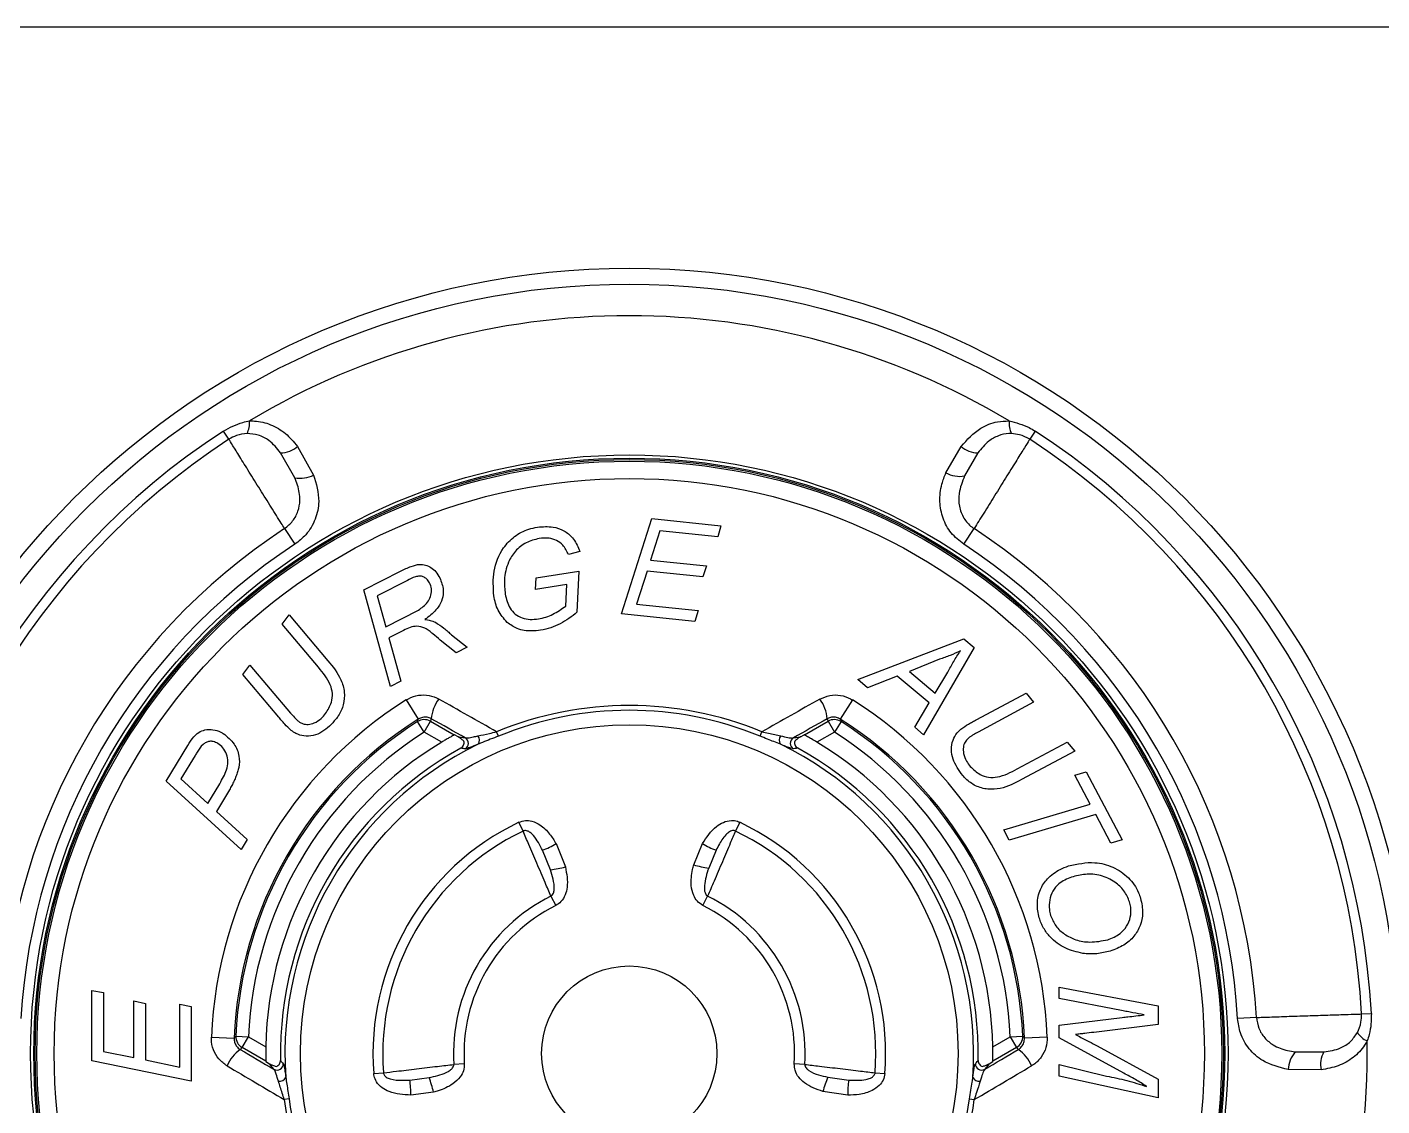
# Model space of a CAD drawing. Header units: millimetres. Extents: x 12 to 854, y 4 to 555.
# Drawn here: x 197 to 206.16, y 261.06 to 268.36 of the extents above; entities that cross this region are included whole.
import ezdxf

# ---------------------------------------------------------------- set-up
doc = ezdxf.new("R2010")
doc.units = ezdxf.units.MM

msp = doc.modelspace()

# ---------------------------------------------------------------- linework, layer by layer
at = {"color": 7, "linetype": 'Continuous', "lineweight": 25}
for p, q in [((222.7618, 268.3553), (179.3873, 268.3553)), ((198.3667, 265.5675), (198.3304, 265.6232)), ((203.8187, 265.6232), (203.7823, 265.5675)), ((198.8125, 265.3064), (198.7165, 265.4757)), ((198.8305, 265.5195), (198.9398, 265.3258)), ((203.2154, 265.3407), (203.3186, 265.5195)), ((203.4326, 265.4757), (203.3422, 265.3191)), ((201.0227, 264.386), (201.2275, 265.0318)), ((201.2275, 265.0318), (201.6929, 264.9829)), ((201.6929, 264.9829), (201.6728, 264.908)), ((198.7429, 264.9633), (198.8126, 264.857)), ((201.2813, 264.9491), (201.2182, 264.7504)), ((201.6728, 264.908), (201.2813, 264.9491)), ((203.3364, 264.857), (203.4062, 264.9633)), ((200.7392, 264.8085), (200.6636, 264.7878)), ((201.2182, 264.7504), (201.5958, 264.7107)), ((201.5958, 264.7107), (201.5709, 264.6363)), ((199.28, 264.5493), (199.5277, 264.6755)), ((199.5735, 264.6129), (199.3701, 264.5093)), ((200.4409, 264.5509), (200.445, 264.6305)), ((200.445, 264.6305), (200.7332, 264.6761)), ((200.7332, 264.6761), (200.7207, 264.3983)), ((201.1947, 264.6759), (201.1238, 264.4523)), ((201.5709, 264.6363), (201.1947, 264.6759)), ((199.46, 263.8961), (199.28, 264.5493)), ((200.6514, 264.5843), (200.4409, 264.5509)), ((200.6449, 264.4394), (200.6514, 264.5843)), ((199.3701, 264.5093), (199.4278, 264.2999)), ((201.1238, 264.4523), (201.5407, 264.4085)), ((198.7261, 264.3178), (198.7749, 264.3802)), ((198.7749, 264.3802), (199.0364, 264.0694)), ((199.4278, 264.2999), (199.6485, 264.4124)), ((201.5172, 264.334), (201.0227, 264.386)), ((201.5407, 264.4085), (201.5172, 264.334)), ((198.9722, 264.0252), (198.7261, 264.3178)), ((199.5472, 264.2748), (199.4486, 264.2246)), ((199.8723, 264.2446), (199.9787, 264.1605)), ((199.4486, 264.2246), (199.5294, 263.9315)), ((199.9044, 264.1225), (199.7951, 264.2088)), ((199.9787, 264.1605), (199.9044, 264.1225)), ((202.6196, 263.9427), (203.3368, 264.2175)), ((203.4076, 264.1581), (203.0647, 263.5692)), ((203.3368, 264.2175), (203.4076, 264.1581)), ((203.1723, 264.0795), (202.9699, 263.9971)), ((198.4598, 263.977), (198.5085, 264.0393)), ((198.7034, 263.6886), (198.4598, 263.977)), ((198.5085, 264.0393), (198.7836, 263.7153)), ((202.9699, 263.9971), (203.1437, 263.8513)), ((203.1437, 263.8513), (203.2278, 263.9918)), ((199.5294, 263.9315), (199.46, 263.8961)), ((202.6861, 263.8869), (202.6196, 263.9427)), ((202.8862, 263.9662), (202.6861, 263.8869)), ((203.1032, 263.7841), (202.8862, 263.9662)), ((199.5654, 263.8046), (199.6476, 263.6744)), ((202.5836, 263.8046), (202.5015, 263.6744)), ((203.0047, 263.6196), (203.1032, 263.7841)), ((203.4238, 263.6711), (203.7574, 263.8498)), ((203.8083, 263.7891), (203.4333, 263.5869)), ((203.7574, 263.8498), (203.8083, 263.7891)), ((199.6878, 263.587), (199.6423, 263.6583)), ((199.6878, 263.587), (199.7301, 263.6602)), ((199.7301, 263.6602), (199.8905, 263.5676)), ((202.2586, 263.5676), (202.419, 263.6602)), ((202.419, 263.6602), (202.4612, 263.587)), ((202.5067, 263.6583), (202.4612, 263.587)), ((203.0647, 263.5692), (203.0047, 263.6196)), ((199.8058, 263.5189), (199.6878, 263.587)), ((199.9178, 263.5547), (199.893, 263.569)), ((199.9178, 263.5547), (199.9652, 263.5475)), ((200.1897, 263.559), (200.1775, 263.5888)), ((201.9593, 263.559), (201.9716, 263.5888)), ((202.1839, 263.5475), (202.2312, 263.5547)), ((202.2312, 263.5547), (202.2561, 263.569)), ((202.4612, 263.587), (202.3433, 263.5189)), ((203.6978, 263.3373), (204.036, 263.5177)), ((204.036, 263.5177), (204.0871, 263.4569)), ((197.9431, 263.2555), (198.0879, 263.4966)), ((198.1375, 263.4285), (198.0421, 263.2697)), ((204.0871, 263.4569), (203.7278, 263.2652)), ((198.4487, 262.7922), (197.9431, 263.2555)), ((198.0421, 263.2697), (198.2236, 263.1034)), ((198.2236, 263.1034), (198.3045, 263.238)), ((204.0877, 263.2957), (204.1641, 263.3183)), ((204.1921, 263.0993), (204.0877, 263.2957)), ((204.1641, 263.3183), (204.4082, 262.8591)), ((198.3702, 263.1968), (198.2819, 263.0499)), ((203.6064, 262.9264), (204.1921, 263.0993)), ((198.2819, 263.0499), (198.4894, 262.8598)), ((200.3565, 262.9174), (200.3279, 262.9773)), ((201.8212, 262.9773), (201.7926, 262.9174)), ((204.2294, 263.0292), (203.6437, 262.8563)), ((204.3318, 262.8367), (204.2294, 263.0292)), ((203.6437, 262.8563), (203.6064, 262.9264)), ((198.4894, 262.8598), (198.4487, 262.7922)), ((200.5417, 262.6547), (200.4875, 262.7876)), ((200.5794, 262.8323), (200.6424, 262.675)), ((201.5104, 262.6892), (201.5697, 262.8323)), ((201.6615, 262.7876), (201.6113, 262.6664)), ((204.4082, 262.8591), (204.3318, 262.8367)), ((200.5449, 262.4773), (200.5766, 262.4136)), ((201.5725, 262.4136), (201.6042, 262.4773)), ((203.9826, 261.8624), (204.6503, 261.7345)), ((203.9826, 261.7843), (203.9826, 261.8624)), ((197.4401, 261.3645), (197.4401, 261.8384)), ((197.4401, 261.8384), (197.5176, 261.8261)), ((197.5176, 261.8261), (197.5176, 261.4275)), ((197.7244, 261.3849), (197.7244, 261.7694)), ((197.7244, 261.7694), (197.8019, 261.7522)), ((204.4042, 261.7036), (203.9826, 261.7843)), ((197.8019, 261.7522), (197.8019, 261.3692)), ((198.0346, 261.3214), (198.0346, 261.7459)), ((198.0346, 261.7459), (198.1121, 261.7301)), ((198.1121, 261.7301), (198.1121, 261.2266)), ((204.6503, 261.7345), (204.6503, 261.6084)), ((206.0266, 261.6803), (206.093, 261.6839)), ((203.9826, 261.6048), (204.4087, 261.6567)), ((203.9826, 261.5194), (203.9826, 261.6048)), ((204.6503, 261.6084), (204.2169, 261.5557)), ((205.3153, 261.6567), (205.1884, 261.6494)), ((198.2485, 261.5236), (198.4023, 261.5176)), ((198.4137, 261.5302), (198.4982, 261.5264)), ((198.4559, 261.4532), (198.4982, 261.5264)), ((198.4982, 261.5264), (198.6161, 261.4584)), ((203.5329, 261.4584), (203.6509, 261.5264)), ((203.6509, 261.5264), (203.7354, 261.5302)), ((203.6509, 261.5264), (203.6932, 261.4532)), ((203.9006, 261.5236), (203.7468, 261.5176)), ((204.4189, 261.279), (203.9826, 261.5194)), ((197.5176, 261.4275), (197.7244, 261.3849)), ((198.6163, 261.3606), (198.4559, 261.4532)), ((203.6932, 261.4532), (203.5328, 261.3606)), ((204.2386, 261.4651), (204.6503, 261.2384)), ((205.5776, 261.4248), (205.7723, 261.4233)), ((198.1121, 261.2266), (197.4401, 261.3645)), ((197.8019, 261.3692), (198.0346, 261.3214)), ((198.6163, 261.3578), (198.6412, 261.3434)), ((198.6711, 261.306), (198.6412, 261.3434)), ((199.9588, 261.3434), (199.8877, 261.339)), ((202.2614, 261.339), (202.1903, 261.3434)), ((203.5079, 261.3434), (203.478, 261.306)), ((203.5079, 261.3434), (203.5328, 261.3578)), ((203.9826, 261.26), (203.9826, 261.3391)), ((203.9826, 261.3391), (204.3019, 261.2607)), ((199.3462, 261.277), (199.4124, 261.2822)), ((199.5903, 261.2336), (199.7204, 261.2507)), ((202.4166, 261.2531), (202.5588, 261.2336)), ((202.7366, 261.2822), (202.8028, 261.277)), ((204.6503, 261.1137), (203.9826, 261.26)), ((204.6503, 261.2384), (204.6503, 261.1137)), ((205.7531, 261.3027), (205.5308, 261.3049)), ((199.7511, 261.1519), (199.5975, 261.1317)), ((202.5515, 261.1317), (202.3837, 261.1558)), ((198.7734, 261.1058), (198.7414, 261.1015)), ((203.3757, 261.1058), (203.4077, 261.1015))]:
    msp.add_line(p, q, dxfattribs=at)
at = {"color": 7, "linetype": 'Continuous', "lineweight": 25, "flags": 128}
for points in [[(199.6423, 263.6583), (199.6452, 263.6671), (199.6476, 263.6744)], [(202.5015, 263.6744), (202.5018, 263.6735), (202.5067, 263.6583)], [(198.4023, 261.5176), (198.403, 261.5183), (198.4137, 261.5302)], [(203.7354, 261.5302), (203.7416, 261.5233), (203.7468, 261.5176)]]:
    msp.add_lwpolyline(points, dxfattribs=at)
at = {"color": 7, "linetype": 'Continuous', "lineweight": 25}
for radius in [5.3118, 5.204, 4.049, 4.0268, 4.0176, 4.0066, 3.8891, 2.2234, 0.5927]:
    msp.add_circle((201.0745, 261.4127), radius, dxfattribs=at)
for centre, radius, start, end in [((201.0745, 261.4127), 4.9905, 59.02148, 120.97852), ((201.0745, 261.4127), 5.0258, 123.09343, 176.90657), ((198.3404, 265.6782), 0.166, 334.10292, 4.51648), ((203.8087, 265.6782), 0.166, 175.48352, 205.89708), ((201.0745, 261.4127), 5.0258, 3.09343, 56.90657), ((201.0745, 261.4127), 4.9593, 123.09343, 176.90657), ((201.0745, 261.4127), 4.9593, 3.09343, 56.90657), ((198.7188, 265.6401), 0.1644, 269.17996, 312.78761), ((203.4303, 265.6401), 0.1644, 227.21239, 270.82004), ((198.8469, 265.5079), 0.2044, 260.29515, 297.01736), ((203.3103, 265.5147), 0.1981, 241.39489, 279.28379), ((201.0745, 261.4127), 4.2478, 123.29272, 176.70728), ((201.0745, 261.4127), 4.2478, 3.29272, 56.70728), ((201.0745, 261.4127), 4.1207, 123.29272, 176.70728), ((201.0745, 261.4127), 4.1207, 3.29272, 56.70728), ((201.0745, 261.4127), 2.8282, 122.24791, 177.75209), ((199.9855, 263.6574), 0.2509, 142.47585, 175.40812), ((79.6358, 51.1777), 244.231, 60.425426, 60.530816), ((322.5133, 51.1777), 244.231, 119.469184, 119.574574), ((202.1635, 263.6574), 0.2509, 4.59188, 37.52415), ((201.0745, 261.4127), 2.8282, 2.24791, 57.75209), ((201.0745, 261.4127), 2.3538, 67.59676, 112.40324), ((201.0745, 261.4127), 2.3215, 67.59676, 112.40324), ((201.0745, 261.4127), 2.6743, 122.24791, 177.75209), ((201.0745, 261.4127), 2.6635, 122.52826, 177.47174), ((199.6878, 263.5868), 0.0847, 60.0272, 122.42914), ((81.1294, 53.7779), 241.0917, 60.468174, 60.53091), ((321.0197, 53.7779), 241.0917, 119.46909, 119.531826), ((202.4613, 263.5868), 0.0847, 57.57086, 119.9728), ((201.0745, 261.4127), 2.6743, 2.24791, 57.75209), ((201.0745, 261.4127), 2.6635, 2.52826, 57.47174), ((201.0745, 261.4127), 2.5789, 122.52826, 177.47174), ((201.0745, 261.4127), 2.4588, 121.06423, 178.93577), ((201.0745, 261.4127), 2.4588, 118.72058, 118.78738), ((199.9435, 263.5109), 0.0425, 298.97381, 59.26386), ((200.0148, 263.5321), 0.0464, 324.76129, 39.57609), ((202.1343, 263.5321), 0.0464, 140.42391, 215.23871), ((202.2056, 263.5109), 0.0425, 120.73614, 241.02619), ((201.0745, 261.4127), 2.4588, 61.21262, 61.27942), ((201.0745, 261.4127), 2.4588, 1.06423, 58.93577), ((201.0745, 261.4127), 2.5789, 2.52826, 57.47174), ((201.0745, 261.4127), 2.359, 118.87732, 181.12268), ((201.0745, 261.4127), 2.3288, 116.02612, 183.97388), ((201.0745, 261.4127), 2.3288, 356.02612, 63.97388), ((201.0745, 261.4127), 2.359, 358.87732, 61.12268), ((201.0745, 261.4127), 1.7336, 115.51076, 184.48924), ((201.0745, 261.4127), 1.7336, 355.51076, 64.48924), ((201.0745, 261.4127), 1.6672, 115.51076, 184.48924), ((201.0745, 261.4127), 1.6672, 355.51076, 64.48924), ((200.2151, 263.4642), 0.7294, 291.93635, 299.96595), ((201.934, 263.4642), 0.7294, 240.03405, 248.06365), ((201.7445, 263.4896), 0.834, 253.69639, 260.80757), ((200.4237, 263.5034), 0.8568, 277.91448, 284.78777), ((201.0745, 261.4127), 1.1891, 116.44873, 183.55127), ((201.0745, 261.4127), 1.1179, 116.44873, 183.55127), ((201.0745, 261.4127), 1.1179, 356.44873, 63.55127), ((201.0745, 261.4127), 1.1891, 356.44873, 63.55127), ((201.0745, 261.4127), 4.9905, 179.02148, 240.97852), ((198.4983, 261.5266), 0.0847, 177.57086, 239.9728), ((201.0745, 261.4127), 4.9905, 299.02148, 0.97852), ((203.6508, 261.5266), 0.0847, 300.0272, 2.42914), ((206.1357, 261.6478), 0.166, 214.10292, 244.51648), ((198.5861, 261.2334), 0.2509, 124.59188, 157.52415), ((320.919, 469.1056), 241.0917, 239.46909, 239.531826), ((81.2301, 469.1056), 241.0917, 300.468174, 300.53091), ((203.563, 261.2334), 0.2509, 22.47585, 55.40812), ((205.7349, 261.2942), 0.2044, 140.29515, 177.01736), ((205.9135, 261.3391), 0.1644, 149.17996, 192.78761), ((322.424, 471.6992), 244.231, 239.469184, 239.574574), ((201.0745, 261.4127), 2.4588, 181.21262, 181.27942), ((198.6919, 261.3431), 0.0425, 240.73614, 1.02619), ((79.7251, 471.6992), 244.231, 300.425426, 300.530816), ((203.4572, 261.3431), 0.0425, 178.97381, 299.26386), ((201.0745, 261.4127), 2.4588, 358.72058, 358.78738), ((198.7092, 261.2707), 0.0464, 260.42391, 335.23871), ((198.8682, 261.1313), 0.7294, 0.03405, 8.06365), ((198.9409, 260.9545), 0.834, 13.69639, 20.80757), ((203.2106, 260.9309), 0.8568, 157.91448, 164.78777), ((203.2809, 261.1313), 0.7294, 171.93635, 179.96595), ((203.4399, 261.2707), 0.0464, 204.76129, 279.57609), ((201.0745, 261.4127), 2.3538, 187.59676, 232.40324), ((201.0745, 261.4127), 2.3215, 187.59676, 232.40324), ((201.0745, 261.4127), 2.3215, 307.59676, 352.40324), ((201.0745, 261.4127), 2.3538, 307.59676, 352.40324)]:
    msp.add_arc(centre, radius, start, end, dxfattribs=at)
for centre, major_axis, start_param, end_param in [((202.1871, 263.3397), (1.6062, 2.7821), 1.865577, 1.871303), ((199.962, 263.3397), (-1.6062, 2.7821), 4.411883, 4.417609), ((199.962, 259.4857), (1.6062, 2.7821), 1.27029, 1.276016), ((202.1871, 259.4857), (-1.6062, 2.7821), 5.007169, 5.012895)]:
    msp.add_ellipse(centre, major_axis=major_axis, ratio=0.745659, start_param=start_param, end_param=end_param, dxfattribs=at)
for points, knots in [([(198.3304, 265.6232), (198.3726, 265.6463), (198.4288, 265.6771), (198.4906, 265.6885), (198.5059, 265.6913)], [0, 0, 0, 0, 0.752077, 1, 1, 1, 1]), ([(198.5059, 265.6913), (198.5171, 265.6913), (198.5662, 265.6915), (198.6532, 265.6704), (198.7541, 265.6102), (198.8047, 265.5501), (198.8305, 265.5195)], [0, 0, 0, 0, 0.085878, 0.375364, 0.681912, 1, 1, 1, 1]), ([(203.3186, 265.5195), (203.3593, 265.5649), (203.4268, 265.64), (203.5494, 265.6879), (203.6169, 265.6904), (203.6432, 265.6913)], [0, 0, 0, 0, 0.482423, 0.798085, 1, 1, 1, 1]), ([(203.6432, 265.6913), (203.6896, 265.6799), (203.7512, 265.6648), (203.8053, 265.6315), (203.8187, 265.6232)], [0, 0, 0, 0, 0.752088, 1, 1, 1, 1]), ([(198.4897, 265.6057), (198.4651, 265.6032), (198.4219, 265.5987), (198.3834, 265.5769), (198.3667, 265.5675)], [0, 0, 0, 0, 0.569264, 1, 1, 1, 1]), ([(198.7429, 264.9633), (198.7354, 264.9752), (198.709, 265.0175), (198.6535, 265.1064), (198.5775, 265.2282), (198.5027, 265.3484), (198.4378, 265.453), (198.39, 265.53), (198.3711, 265.5604), (198.3673, 265.5665), (198.3667, 265.5675)], [0, 0, 0, 0, 0.059794, 0.211889, 0.364018, 0.516168, 0.668316, 0.820439, 0.972525, 1, 1, 1, 1]), ([(198.7165, 265.4757), (198.6921, 265.5056), (198.6513, 265.5558), (198.5691, 265.5999), (198.5153, 265.6039), (198.4897, 265.6057)], [0, 0, 0, 0, 0.434945, 0.731111, 1, 1, 1, 1]), ([(203.7823, 265.5675), (203.7808, 265.5649), (203.7754, 265.5563), (203.7498, 265.515), (203.6977, 265.4311), (203.6298, 265.3217), (203.554, 265.1999), (203.4788, 265.0795), (203.4308, 265.0027), (203.4092, 264.9682), (203.4062, 264.9633)], [0, 0, 0, 0, 0.062589, 0.214629, 0.366687, 0.51878, 0.670909, 0.82306, 0.975209, 1, 1, 1, 1]), ([(203.6594, 265.6057), (203.6534, 265.6057), (203.6229, 265.6058), (203.5676, 265.5935), (203.4929, 265.551), (203.4551, 265.5038), (203.4326, 265.4757)], [0, 0, 0, 0, 0.062362, 0.319774, 0.595585, 1, 1, 1, 1]), ([(203.7823, 265.5675), (203.7601, 265.5794), (203.721, 265.6005), (203.678, 265.6041), (203.6594, 265.6057)], [0, 0, 0, 0, 0.567652, 1, 1, 1, 1]), ([(198.7429, 264.9633), (198.7625, 264.9793), (198.8019, 265.0113), (198.8372, 265.0801), (198.8519, 265.1645), (198.8383, 265.2423), (198.819, 265.2903), (198.8125, 265.3064)], [0, 0, 0, 0, 0.194399, 0.388608, 0.587573, 0.86165, 1, 1, 1, 1]), ([(198.9398, 265.3258), (198.9573, 265.2665), (198.9861, 265.1689), (198.9563, 265.0257), (198.8978, 264.9235), (198.8387, 264.8774), (198.8126, 264.857)], [0, 0, 0, 0, 0.356484, 0.586818, 0.817791, 1, 1, 1, 1]), ([(203.3364, 264.857), (203.3063, 264.8812), (203.246, 264.9295), (203.1909, 265.0329), (203.1691, 265.1478), (203.182, 265.2533), (203.2058, 265.3156), (203.2154, 265.3407)], [0, 0, 0, 0, 0.205574, 0.410977, 0.620907, 0.847176, 1, 1, 1, 1]), ([(203.3422, 265.3191), (203.3267, 265.2802), (203.3006, 265.2148), (203.3017, 265.1138), (203.332, 265.0338), (203.374, 264.9859), (203.401, 264.967), (203.4062, 264.9633)], [0, 0, 0, 0, 0.3186279, 0.5357076, 0.7539488, 0.95248, 1, 1, 1, 1]), ([(200.454, 264.9736), (200.4893, 264.9763), (200.5504, 264.9809), (200.634, 264.953), (200.6987, 264.8997), (200.7255, 264.8447), (200.7378, 264.8123), (200.7392, 264.8085)], [0, 0, 0, 0, 0.285958, 0.495807, 0.707324, 0.966019, 1, 1, 1, 1]), ([(200.1585, 264.5088), (200.155, 264.5648), (200.1479, 264.6771), (200.2056, 264.8197), (200.2948, 264.9143), (200.3787, 264.9582), (200.434, 264.9695), (200.454, 264.9736)], [0, 0, 0, 0, 0.2761065, 0.5540167, 0.7280129, 0.9018227, 1, 1, 1, 1]), ([(200.4644, 264.8964), (200.4343, 264.8886), (200.3743, 264.8731), (200.3011, 264.8143), (200.2483, 264.727), (200.2248, 264.625), (200.2322, 264.5525), (200.2355, 264.5207)], [0, 0, 0, 0, 0.184863, 0.37012, 0.550007, 0.802617, 1, 1, 1, 1]), ([(200.6636, 264.7878), (200.6525, 264.8104), (200.6337, 264.8487), (200.5836, 264.885), (200.5273, 264.9023), (200.4869, 264.8985), (200.4644, 264.8964)], [0, 0, 0, 0, 0.305643, 0.518814, 0.731981, 1, 1, 1, 1]), ([(199.5277, 264.6755), (199.5515, 264.687), (199.5928, 264.7068), (199.6507, 264.7238), (199.6975, 264.7193), (199.7355, 264.7015), (199.7692, 264.6712), (199.7848, 264.6438), (199.7932, 264.6292)], [0, 0, 0, 0, 0.251246, 0.435124, 0.56378, 0.692064, 0.835248, 1, 1, 1, 1]), ([(199.7243, 264.5957), (199.718, 264.6057), (199.7072, 264.6229), (199.6817, 264.6382), (199.6549, 264.6438), (199.6172, 264.6349), (199.5912, 264.6218), (199.5735, 264.6129)], [0, 0, 0, 0, 0.204254, 0.35385, 0.504175, 0.662821, 1, 1, 1, 1]), ([(199.7932, 264.6292), (199.8036, 264.6025), (199.8215, 264.5568), (199.8126, 264.4861), (199.7785, 264.4202), (199.7325, 264.3775), (199.6994, 264.3538), (199.6926, 264.3489)], [0, 0, 0, 0, 0.261262, 0.447603, 0.634531, 0.92493, 1, 1, 1, 1]), ([(199.6485, 264.4124), (199.6707, 264.4281), (199.7051, 264.4527), (199.7327, 264.5028), (199.7395, 264.5459), (199.7329, 264.5774), (199.7257, 264.5927), (199.7243, 264.5957)], [0, 0, 0, 0, 0.361864, 0.562226, 0.763437, 0.954117, 1, 1, 1, 1]), ([(200.2355, 264.5207), (200.2432, 264.4874), (200.2548, 264.4366), (200.3015, 264.3828), (200.3498, 264.3567), (200.4047, 264.3464), (200.4415, 264.3504), (200.4601, 264.3525)], [0, 0, 0, 0, 0.320507, 0.489145, 0.658133, 0.826735, 1, 1, 1, 1]), ([(200.2478, 264.3292), (200.2253, 264.3552), (200.1915, 264.3941), (200.1684, 264.4586), (200.1619, 264.492), (200.1585, 264.5088)], [0, 0, 0, 0, 0.497367, 0.746066, 1, 1, 1, 1]), ([(200.4601, 264.3525), (200.477, 264.3561), (200.5108, 264.3632), (200.5746, 264.3902), (200.6168, 264.4197), (200.6449, 264.4394)], [0, 0, 0, 0, 0.250424, 0.501077, 1, 1, 1, 1]), ([(199.6926, 264.3489), (199.7048, 264.347), (199.7232, 264.3442), (199.747, 264.3373), (199.7585, 264.3324), (199.7642, 264.3299)], [0, 0, 0, 0, 0.495303, 0.746551, 1, 1, 1, 1]), ([(200.7207, 264.3983), (200.7029, 264.3834), (200.6675, 264.3536), (200.6072, 264.3189), (200.5432, 264.2905), (200.4977, 264.2808), (200.4746, 264.2759)], [0, 0, 0, 0, 0.250205, 0.500573, 0.747167, 1, 1, 1, 1]), ([(199.6928, 264.2897), (199.6744, 264.2959), (199.642, 264.3068), (199.5906, 264.2964), (199.5623, 264.2823), (199.5472, 264.2748)], [0, 0, 0, 0, 0.37802, 0.668075, 1, 1, 1, 1]), ([(199.7951, 264.2088), (199.7791, 264.2234), (199.7551, 264.2454), (199.7204, 264.272), (199.702, 264.2838), (199.6928, 264.2897)], [0, 0, 0, 0, 0.497803, 0.748436, 1, 1, 1, 1]), ([(199.7642, 264.3299), (199.7833, 264.3171), (199.8119, 264.2978), (199.8471, 264.2683), (199.8639, 264.2525), (199.8723, 264.2446)], [0, 0, 0, 0, 0.497663, 0.748522, 1, 1, 1, 1]), ([(200.4746, 264.2759), (200.4546, 264.2735), (200.4018, 264.2673), (200.3186, 264.2782), (200.2699, 264.3133), (200.2478, 264.3292)], [0, 0, 0, 0, 0.250855, 0.660954, 1, 1, 1, 1]), ([(199.0364, 264.0694), (199.0697, 264.0285), (199.121, 263.9655), (199.1515, 263.8585), (199.1455, 263.7725), (199.1181, 263.7113), (199.0961, 263.6818), (199.0906, 263.6744)], [0, 0, 0, 0, 0.36172, 0.556777, 0.752279, 0.938128, 1, 1, 1, 1]), ([(203.314, 264.1355), (203.2909, 264.125), (203.2563, 264.1093), (203.2085, 264.0919), (203.1844, 264.0836), (203.1723, 264.0795)], [0, 0, 0, 0, 0.498901, 0.749381, 1, 1, 1, 1]), ([(203.2278, 263.9918), (203.2411, 264.0164), (203.2611, 264.0532), (203.2903, 264.1009), (203.3061, 264.124), (203.314, 264.1355)], [0, 0, 0, 0, 0.499124, 0.749399, 1, 1, 1, 1]), ([(199.0209, 263.7116), (199.0363, 263.7365), (199.0625, 263.7788), (199.07, 263.849), (199.0468, 263.9351), (199.0032, 263.9879), (198.9722, 264.0252)], [0, 0, 0, 0, 0.243979, 0.41439, 0.585132, 1, 1, 1, 1]), ([(199.5654, 263.8046), (199.5869, 263.8154), (199.6299, 263.8371), (199.7031, 263.8405), (199.7555, 263.8267), (199.7815, 263.8129), (199.7865, 263.8102)], [0, 0, 0, 0, 0.307355, 0.614599, 0.924682, 1, 1, 1, 1]), ([(202.3625, 263.8102), (202.3847, 263.82), (202.4291, 263.8396), (202.5036, 263.8389), (202.555, 263.8219), (202.5796, 263.807), (202.5836, 263.8046)], [0, 0, 0, 0, 0.314204, 0.628521, 0.939871, 1, 1, 1, 1]), ([(198.7836, 263.7153), (198.7921, 263.7056), (198.8049, 263.6911), (198.8227, 263.6724), (198.8326, 263.664), (198.8375, 263.6598)], [0, 0, 0, 0, 0.498708, 0.7488951, 1, 1, 1, 1]), ([(198.8375, 263.6598), (198.8473, 263.6534), (198.8669, 263.6405), (198.9054, 263.6371), (198.9484, 263.6486), (198.9893, 263.6747), (199.011, 263.7001), (199.0209, 263.7116)], [0, 0, 0, 0, 0.166435, 0.334662, 0.531547, 0.788252, 1, 1, 1, 1]), ([(198.0879, 263.4966), (198.1005, 263.5164), (198.1212, 263.5491), (198.161, 263.5871), (198.2076, 263.6048), (198.26, 263.6057), (198.3014, 263.5933), (198.3228, 263.5814), (198.3282, 263.5783)], [0, 0, 0, 0, 0.239557, 0.395175, 0.552265, 0.741089, 0.934264, 1, 1, 1, 1]), ([(198.7881, 263.5983), (198.7731, 263.6123), (198.7504, 263.6335), (198.7234, 263.6647), (198.7101, 263.6806), (198.7034, 263.6886)], [0, 0, 0, 0, 0.4971658, 0.7485159, 1, 1, 1, 1]), ([(199.0906, 263.6744), (199.0615, 263.6423), (199.0178, 263.5941), (198.9373, 263.56), (198.8749, 263.557), (198.8239, 263.5731), (198.7985, 263.5909), (198.7881, 263.5983)], [0, 0, 0, 0, 0.362517, 0.545201, 0.729687, 0.888671, 1, 1, 1, 1]), ([(199.7354, 263.6774), (199.7263, 263.6813), (199.7081, 263.689), (199.6762, 263.6884), (199.6571, 263.6791), (199.6476, 263.6744)], [0, 0, 0, 0, 0.333448, 0.667642, 1, 1, 1, 1]), ([(202.5015, 263.6744), (202.4932, 263.6787), (202.4765, 263.6871), (202.4486, 263.689), (202.4275, 263.6844), (202.4166, 263.6789), (202.4136, 263.6774)], [0, 0, 0, 0, 0.291635, 0.582671, 0.889303, 1, 1, 1, 1]), ([(203.3292, 263.2944), (203.3038, 263.3296), (203.2655, 263.3828), (203.2489, 263.4691), (203.2593, 263.5314), (203.286, 263.5777), (203.3086, 263.5986), (203.3176, 263.6069)], [0, 0, 0, 0, 0.36167, 0.54636, 0.732868, 0.893698, 1, 1, 1, 1]), ([(203.3176, 263.6069), (203.3345, 263.6187), (203.3599, 263.6365), (203.3962, 263.6565), (203.4146, 263.6662), (203.4238, 263.6711)], [0, 0, 0, 0, 0.4971616, 0.7485137, 1, 1, 1, 1]), ([(198.2919, 263.5097), (198.2816, 263.515), (198.264, 263.5241), (198.2355, 263.5253), (198.2117, 263.518), (198.1795, 263.4958), (198.1581, 263.4619), (198.142, 263.4358), (198.1375, 263.4285)], [0, 0, 0, 0, 0.176911, 0.299398, 0.422033, 0.544144, 0.872664, 1, 1, 1, 1]), ([(198.3045, 263.238), (198.3223, 263.2686), (198.3492, 263.3148), (198.3629, 263.3856), (198.353, 263.4376), (198.3291, 263.4818), (198.3039, 263.5007), (198.2919, 263.5097)], [0, 0, 0, 0, 0.340062, 0.51341, 0.687585, 0.851355, 1, 1, 1, 1]), ([(198.3282, 263.5783), (198.355, 263.5563), (198.4046, 263.5155), (198.4391, 263.4297), (198.4389, 263.3626), (198.4287, 263.3283), (198.4258, 263.3187)], [0, 0, 0, 0, 0.3489207, 0.6461973, 0.9007536, 1, 1, 1, 1]), ([(199.8905, 263.5676), (199.8892, 263.5669), (199.8867, 263.5656), (199.8734, 263.5582), (199.8543, 263.5474), (199.8307, 263.5338), (199.8137, 263.5237), (199.8058, 263.5189)], [0, 0, 0, 0, 0.1867393, 0.3729677, 0.5721137, 0.7994312, 1, 1, 1, 1]), ([(199.956, 263.5249), (199.951, 263.5295), (199.9449, 263.535), (199.9347, 263.5431), (199.9307, 263.5461), (199.9275, 263.5484), (199.9246, 263.5504), (199.9221, 263.5521), (199.9196, 263.5536), (199.9184, 263.5543), (199.9178, 263.5547)], [0, 0, 0, 0, 0.6121756, 0.74147, 0.8285265, 0.8874431, 0.9276763, 0.9694966, 0.9857609, 1, 1, 1, 1]), ([(199.9353, 263.4784), (199.9392, 263.4811), (199.9471, 263.4865), (199.9547, 263.499), (199.9579, 263.5123), (199.9566, 263.521), (199.956, 263.5249)], [0, 0, 0, 0, 0.261173, 0.522421, 0.78194, 1, 1, 1, 1]), ([(199.9652, 263.5475), (199.9704, 263.5471), (199.982, 263.5464), (200.0149, 263.5531), (200.0407, 263.5593), (200.0506, 263.5617)], [0, 0, 0, 0, 0.331603, 0.745567, 1, 1, 1, 1]), ([(200.0506, 263.5617), (200.076, 263.5667), (200.1166, 263.5748), (200.1608, 263.585), (200.1775, 263.5888)], [0, 0, 0, 0, 0.624202, 1, 1, 1, 1]), ([(200.1897, 263.559), (200.1528, 263.545), (200.1051, 263.527), (200.0623, 263.5093), (200.0527, 263.5053)], [0, 0, 0, 0, 0.774383, 1, 1, 1, 1]), ([(202.0964, 263.5053), (202.0674, 263.5166), (202.0229, 263.5339), (201.9758, 263.5525), (201.9593, 263.559)], [0, 0, 0, 0, 0.651575, 1, 1, 1, 1]), ([(201.9716, 263.5888), (202.0012, 263.5825), (202.0457, 263.5729), (202.0852, 263.5645), (202.0985, 263.5617)], [0, 0, 0, 0, 0.66487, 1, 1, 1, 1]), ([(202.0985, 263.5617), (202.1156, 263.5576), (202.1459, 263.5504), (202.1735, 263.5461), (202.1811, 263.5471), (202.1839, 263.5475)], [0, 0, 0, 0, 0.449388, 0.79343, 1, 1, 1, 1]), ([(202.1931, 263.5249), (202.1924, 263.5202), (202.1911, 263.5108), (202.1953, 263.497), (202.203, 263.4856), (202.2104, 263.4807), (202.2138, 263.4784)], [0, 0, 0, 0, 0.258453, 0.516921, 0.775244, 1, 1, 1, 1]), ([(202.2312, 263.5547), (202.2307, 263.5543), (202.2292, 263.5535), (202.2262, 263.5516), (202.2188, 263.5466), (202.2062, 263.5368), (202.1986, 263.5299), (202.1931, 263.5249)], [0, 0, 0, 0, 0.014674, 0.03539, 0.093311, 0.337381, 1, 1, 1, 1]), ([(202.3433, 263.5189), (202.3308, 263.5263), (202.3078, 263.54), (202.2808, 263.5553), (202.2648, 263.5642), (202.2595, 263.5672), (202.2587, 263.5676), (202.2586, 263.5676)], [0, 0, 0, 0, 0.312317, 0.578714, 0.781646, 0.963768, 1, 1, 1, 1]), ([(203.3676, 263.5456), (203.3593, 263.5373), (203.3425, 263.5206), (203.3311, 263.4834), (203.3337, 263.4384), (203.3509, 263.3931), (203.3713, 263.3666), (203.3802, 263.355)], [0, 0, 0, 0, 0.167081, 0.33589, 0.535432, 0.795957, 1, 1, 1, 1]), ([(203.4333, 263.5869), (203.422, 263.5805), (203.4051, 263.5711), (203.3831, 263.5575), (203.3728, 263.5495), (203.3676, 263.5456)], [0, 0, 0, 0, 0.498705, 0.748893, 1, 1, 1, 1]), ([(199.9641, 263.4737), (199.9601, 263.4744), (199.9505, 263.4759), (199.9409, 263.4775), (199.9353, 263.4784)], [0, 0, 0, 0, 0.410381, 1, 1, 1, 1]), ([(200.0527, 263.5053), (200.0322, 263.4968), (199.9967, 263.4821), (199.9713, 263.4738), (199.9658, 263.4737), (199.9641, 263.4737)], [0, 0, 0, 0, 0.486904, 0.843488, 1, 1, 1, 1]), ([(202.185, 263.4737), (202.1802, 263.4743), (202.1705, 263.4756), (202.1374, 263.4883), (202.1094, 263.4999), (202.0964, 263.5053)], [0, 0, 0, 0, 0.348734, 0.695761, 1, 1, 1, 1]), ([(202.2138, 263.4784), (202.2099, 263.4777), (202.2003, 263.4762), (202.1907, 263.4746), (202.185, 263.4737)], [0, 0, 0, 0, 0.410381, 1, 1, 1, 1]), ([(203.3802, 263.355), (203.4014, 263.3346), (203.4373, 263.3002), (203.5043, 263.2783), (203.5937, 263.2828), (203.6545, 263.3146), (203.6978, 263.3373)], [0, 0, 0, 0, 0.245003, 0.41349, 0.582317, 1, 1, 1, 1]), ([(198.4258, 263.3187), (198.4222, 263.3081), (198.4149, 263.287), (198.4017, 263.2561), (198.387, 263.2259), (198.3758, 263.2065), (198.3702, 263.1968)], [0, 0, 0, 0, 0.249916, 0.499952, 0.749544, 1, 1, 1, 1]), ([(203.7278, 263.2652), (203.6811, 263.2412), (203.6093, 263.2044), (203.4988, 263.1962), (203.4162, 263.2192), (203.361, 263.2585), (203.336, 263.2867), (203.3292, 263.2944)], [0, 0, 0, 0, 0.359351, 0.552775, 0.746641, 0.930472, 1, 1, 1, 1]), ([(200.3279, 262.9773), (200.3423, 262.9822), (200.371, 262.9921), (200.4218, 262.9853), (200.481, 262.9568), (200.5363, 262.9025), (200.5657, 262.8545), (200.5794, 262.8323)], [0, 0, 0, 0, 0.1412767, 0.2819467, 0.4686352, 0.7535412, 1, 1, 1, 1]), ([(201.5697, 262.8323), (201.5973, 262.8748), (201.6349, 262.9329), (201.7097, 262.9791), (201.7596, 262.9915), (201.7981, 262.9871), (201.8159, 262.9795), (201.8212, 262.9773)], [0, 0, 0, 0, 0.470858, 0.643843, 0.818186, 0.946168, 1, 1, 1, 1]), ([(200.4875, 262.7876), (200.4787, 262.805), (200.461, 262.84), (200.4335, 262.8808), (200.4075, 262.9064), (200.3887, 262.9176), (200.3745, 262.9211), (200.364, 262.9206), (200.3587, 262.9183), (200.3565, 262.9174)], [0, 0, 0, 0, 0.291586, 0.586246, 0.74759, 0.850142, 0.915329, 0.965985, 1, 1, 1, 1]), ([(200.5449, 262.4773), (200.5319, 262.5074), (200.5017, 262.5774), (200.4491, 262.7), (200.3967, 262.8228), (200.369, 262.8879), (200.3565, 262.9174)], [0, 0, 0, 0, 0.209822, 0.489173, 0.768619, 1, 1, 1, 1]), ([(201.7926, 262.9174), (201.7813, 262.8908), (201.755, 262.829), (201.7046, 262.7107), (201.6504, 262.5843), (201.6186, 262.5107), (201.6042, 262.4773)], [0, 0, 0, 0, 0.209448, 0.488381, 0.767637, 1, 1, 1, 1]), ([(201.7926, 262.9174), (201.7895, 262.9186), (201.7832, 262.921), (201.7711, 262.9207), (201.7537, 262.9148), (201.7192, 262.8882), (201.6894, 262.8425), (201.6689, 262.8021), (201.6615, 262.7876)], [0, 0, 0, 0, 0.048508, 0.096801, 0.175983, 0.321769, 0.75629, 1, 1, 1, 1]), ([(201.5725, 262.4136), (201.5591, 262.4224), (201.5324, 262.44), (201.5044, 262.4882), (201.4881, 262.5623), (201.4958, 262.6332), (201.5077, 262.6789), (201.5104, 262.6892)], [0, 0, 0, 0, 0.155667, 0.310345, 0.532729, 0.895133, 1, 1, 1, 1]), ([(204.0452, 262.6817), (204.1044, 262.6947), (204.2048, 262.7168), (204.3474, 262.6785), (204.4533, 262.6089), (204.51, 262.5266), (204.5275, 262.4752), (204.5319, 262.4623)], [0, 0, 0, 0, 0.3055513, 0.51805, 0.7305899, 0.9321686, 1, 1, 1, 1]), ([(200.5449, 262.4773), (200.548, 262.4796), (200.5551, 262.4848), (200.5632, 262.5005), (200.5699, 262.5372), (200.5614, 262.5912), (200.548, 262.6343), (200.5417, 262.6547)], [0, 0, 0, 0, 0.060752, 0.139356, 0.276067, 0.657463, 1, 1, 1, 1]), ([(200.6424, 262.675), (200.651, 262.629), (200.663, 262.5652), (200.6429, 262.4851), (200.617, 262.4397), (200.5892, 262.4217), (200.5766, 262.4136)], [0, 0, 0, 0, 0.4769238, 0.6613423, 0.8471004, 1, 1, 1, 1]), ([(201.6113, 262.6664), (201.605, 262.6472), (201.5923, 262.6085), (201.5822, 262.5583), (201.5818, 262.52), (201.5868, 262.4985), (201.5943, 262.4846), (201.601, 262.4797), (201.6042, 262.4773)], [0, 0, 0, 0, 0.30313, 0.609507, 0.766757, 0.877763, 0.941122, 1, 1, 1, 1]), ([(203.8471, 262.3298), (203.8403, 262.362), (203.8269, 262.4264), (203.8486, 262.5214), (203.9033, 262.6033), (203.9732, 262.6554), (204.026, 262.6747), (204.0452, 262.6817)], [0, 0, 0, 0, 0.213451, 0.428032, 0.621237, 0.862062, 1, 1, 1, 1]), ([(204.0647, 262.606), (204.0344, 262.5932), (203.9849, 262.572), (203.9359, 262.513), (203.915, 262.4519), (203.9118, 262.3944), (203.9202, 262.3602), (203.9234, 262.3469)], [0, 0, 0, 0, 0.29946, 0.49139, 0.683806, 0.877947, 1, 1, 1, 1]), ([(204.4577, 262.438), (204.4468, 262.4645), (204.4248, 262.5176), (204.354, 262.5803), (204.2639, 262.6223), (204.1602, 262.6302), (204.0958, 262.6139), (204.0647, 262.606)], [0, 0, 0, 0, 0.175914, 0.352504, 0.576043, 0.795575, 1, 1, 1, 1]), ([(204.3098, 262.1823), (204.3393, 262.1938), (204.3893, 262.2134), (204.4405, 262.2714), (204.4669, 262.334), (204.4695, 262.3927), (204.4607, 262.4265), (204.4577, 262.438)], [0, 0, 0, 0, 0.287662, 0.488095, 0.688512, 0.893605, 1, 1, 1, 1]), ([(204.5319, 262.4623), (204.5394, 262.4291), (204.5531, 262.3677), (204.5333, 262.2774), (204.4893, 262.2016), (204.4185, 262.1398), (204.3583, 262.1176), (204.3265, 262.1058)], [0, 0, 0, 0, 0.215038, 0.397267, 0.578924, 0.778097, 1, 1, 1, 1]), ([(203.9207, 262.2015), (203.9126, 262.2108), (203.8963, 262.2296), (203.8761, 262.261), (203.8591, 262.2943), (203.8511, 262.3179), (203.8471, 262.3298)], [0, 0, 0, 0, 0.250136, 0.500406, 0.748472, 1, 1, 1, 1]), ([(203.9234, 262.3469), (203.934, 262.322), (203.9552, 262.272), (204.0181, 262.2164), (204.0966, 262.1769), (204.1984, 262.1607), (204.2699, 262.1745), (204.3098, 262.1823)], [0, 0, 0, 0, 0.1706, 0.341537, 0.524404, 0.73468, 1, 1, 1, 1]), ([(204.1413, 262.0904), (204.1006, 262.0998), (204.0398, 262.1139), (203.9671, 262.1575), (203.9363, 262.1867), (203.9207, 262.2015)], [0, 0, 0, 0, 0.498903, 0.745514, 1, 1, 1, 1]), ([(204.3265, 262.1058), (204.2969, 262.0985), (204.2518, 262.0873), (204.1891, 262.0853), (204.1573, 262.0887), (204.1413, 262.0904)], [0, 0, 0, 0, 0.489367, 0.74303, 1, 1, 1, 1]), ([(204.5562, 261.6744), (204.5308, 261.6792), (204.4929, 261.6864), (204.4423, 261.6964), (204.4169, 261.7012), (204.4042, 261.7036)], [0, 0, 0, 0, 0.49999, 0.749996, 1, 1, 1, 1]), ([(205.3153, 261.6567), (205.3294, 261.6572), (205.3792, 261.6589), (205.4839, 261.6626), (205.6274, 261.6674), (205.7688, 261.6721), (205.8919, 261.6761), (205.9825, 261.6789), (206.0182, 261.68), (206.0255, 261.6803), (206.0266, 261.6803)], [0, 0, 0, 0, 0.059794, 0.211889, 0.364018, 0.516168, 0.668316, 0.820439, 0.972525, 1, 1, 1, 1]), ([(205.9982, 261.5547), (206.0083, 261.5773), (206.026, 261.6169), (206.0264, 261.6612), (206.0266, 261.6803)], [0, 0, 0, 0, 0.569264, 1, 1, 1, 1]), ([(206.093, 261.6839), (206.0919, 261.6358), (206.0905, 261.5718), (206.0695, 261.5126), (206.0643, 261.4979)], [0, 0, 0, 0, 0.752077, 1, 1, 1, 1]), ([(204.4087, 261.6567), (204.421, 261.6581), (204.4518, 261.6618), (204.501, 261.6676), (204.5378, 261.6722), (204.5562, 261.6744)], [0, 0, 0, 0, 0.249995, 0.624993, 1, 1, 1, 1]), ([(205.5308, 261.3049), (205.4707, 261.3194), (205.3717, 261.3432), (205.2627, 261.4406), (205.2034, 261.5423), (205.193, 261.6166), (205.1884, 261.6494)], [0, 0, 0, 0, 0.356484, 0.586818, 0.817791, 1, 1, 1, 1]), ([(205.3153, 261.6567), (205.3193, 261.6316), (205.3273, 261.5816), (205.3693, 261.5166), (205.435, 261.4617), (205.5092, 261.4345), (205.5604, 261.4272), (205.5776, 261.4248)], [0, 0, 0, 0, 0.194399, 0.388608, 0.587573, 0.86165, 1, 1, 1, 1]), ([(198.3542, 261.3294), (198.3346, 261.3437), (198.2955, 261.3723), (198.2588, 261.4371), (198.2479, 261.4902), (198.2484, 261.519), (198.2485, 261.5236)], [0, 0, 0, 0, 0.314204, 0.628521, 0.939871, 1, 1, 1, 1]), ([(198.4023, 261.5176), (198.4028, 261.5083), (198.4038, 261.4896), (198.4161, 261.4644), (198.4307, 261.4485), (198.4409, 261.4418), (198.4436, 261.44)], [0, 0, 0, 0, 0.291635, 0.582671, 0.889303, 1, 1, 1, 1]), ([(203.7054, 261.44), (203.7133, 261.446), (203.7291, 261.4579), (203.7446, 261.4858), (203.746, 261.507), (203.7468, 261.5176)], [0, 0, 0, 0, 0.333448, 0.667642, 1, 1, 1, 1]), ([(203.9006, 261.5236), (203.8992, 261.4996), (203.8964, 261.4515), (203.8628, 261.3865), (203.8247, 261.348), (203.7997, 261.3324), (203.7948, 261.3294)], [0, 0, 0, 0, 0.307355, 0.614599, 0.924682, 1, 1, 1, 1]), ([(204.2169, 261.5557), (204.196, 261.5534), (204.1646, 261.5499), (204.1227, 261.5451), (204.1018, 261.5427), (204.0913, 261.5415)], [0, 0, 0, 0, 0.499995, 0.749997, 1, 1, 1, 1]), ([(204.0913, 261.5415), (204.1035, 261.535), (204.1341, 261.5187), (204.1833, 261.4935), (204.2202, 261.4746), (204.2386, 261.4651)], [0, 0, 0, 0, 0.249965, 0.624972, 1, 1, 1, 1]), ([(206.0643, 261.4979), (206.0587, 261.4882), (206.0343, 261.4456), (205.9725, 261.3808), (205.8699, 261.3234), (205.7925, 261.3097), (205.7531, 261.3027)], [0, 0, 0, 0, 0.085878, 0.375364, 0.681912, 1, 1, 1, 1]), ([(205.7723, 261.4233), (205.8103, 261.4294), (205.8743, 261.4397), (205.9535, 261.4888), (205.9838, 261.5335), (205.9982, 261.5547)], [0, 0, 0, 0, 0.434945, 0.731111, 1, 1, 1, 1]), ([(198.6161, 261.4584), (198.6159, 261.4439), (198.6156, 261.417), (198.6158, 261.386), (198.6161, 261.3677), (198.6162, 261.3616), (198.6163, 261.3608), (198.6163, 261.3606)], [0, 0, 0, 0, 0.312317, 0.578714, 0.781646, 0.963768, 1, 1, 1, 1]), ([(203.5328, 261.3606), (203.5329, 261.3621), (203.5329, 261.365), (203.5332, 261.3802), (203.5334, 261.4021), (203.5334, 261.4293), (203.5331, 261.4491), (203.5329, 261.4584)], [0, 0, 0, 0, 0.186739, 0.372968, 0.572114, 0.799431, 1, 1, 1, 1]), ([(198.6412, 261.3434), (198.6418, 261.3431), (198.6432, 261.3423), (198.6464, 261.3406), (198.6544, 261.3367), (198.6692, 261.3307), (198.6789, 261.3275), (198.686, 261.3252)], [0, 0, 0, 0, 0.014674, 0.03539, 0.093311, 0.337381, 1, 1, 1, 1]), ([(198.686, 261.3252), (198.6904, 261.327), (198.6992, 261.3306), (198.7091, 261.3411), (198.7151, 261.3535), (198.7157, 261.3624), (198.716, 261.3665)], [0, 0, 0, 0, 0.258453, 0.516921, 0.775244, 1, 1, 1, 1]), ([(198.716, 261.3665), (198.7185, 261.3634), (198.7246, 261.3559), (198.7308, 261.3483), (198.7344, 261.3439)], [0, 0, 0, 0, 0.410381, 1, 1, 1, 1]), ([(198.7344, 261.3439), (198.7363, 261.3394), (198.74, 261.3304), (198.7456, 261.2953), (198.7495, 261.2653), (198.7513, 261.2513)], [0, 0, 0, 0, 0.348734, 0.695761, 1, 1, 1, 1]), ([(199.4124, 261.2822), (199.441, 261.2857), (199.5077, 261.2938), (199.6354, 261.3093), (199.772, 261.3255), (199.8516, 261.3348), (199.8877, 261.339)], [0, 0, 0, 0, 0.209448, 0.488381, 0.767637, 1, 1, 1, 1]), ([(199.7204, 261.2507), (199.7402, 261.2548), (199.78, 261.2631), (199.8286, 261.2795), (199.8619, 261.2983), (199.8781, 261.3134), (199.8864, 261.3269), (199.8873, 261.3351), (199.8877, 261.339)], [0, 0, 0, 0, 0.30313, 0.609507, 0.766757, 0.877763, 0.941122, 1, 1, 1, 1]), ([(199.9588, 261.3434), (199.9578, 261.3274), (199.9559, 261.2955), (199.9282, 261.2472), (199.8722, 261.196), (199.8069, 261.1672), (199.7613, 261.1547), (199.7511, 261.1519)], [0, 0, 0, 0, 0.155667, 0.310345, 0.532729, 0.895133, 1, 1, 1, 1]), ([(202.3837, 261.1558), (202.3396, 261.1713), (202.2784, 261.1929), (202.2191, 261.2503), (202.1928, 261.2954), (202.1911, 261.3285), (202.1903, 261.3434)], [0, 0, 0, 0, 0.4769238, 0.6613423, 0.8471004, 1, 1, 1, 1]), ([(202.2614, 261.339), (202.2938, 261.3352), (202.3696, 261.3264), (202.5021, 261.3107), (202.6347, 261.2947), (202.7048, 261.2861), (202.7366, 261.2822)], [0, 0, 0, 0, 0.209822, 0.489173, 0.768619, 1, 1, 1, 1]), ([(202.2614, 261.339), (202.2618, 261.3352), (202.2627, 261.3265), (202.2723, 261.3116), (202.3007, 261.2875), (202.3517, 261.2678), (202.3957, 261.2578), (202.4166, 261.2531)], [0, 0, 0, 0, 0.060752, 0.139356, 0.276067, 0.657463, 1, 1, 1, 1]), ([(203.3977, 261.2513), (203.4006, 261.2733), (203.4057, 261.3114), (203.4111, 261.3375), (203.4139, 261.3424), (203.4147, 261.3439)], [0, 0, 0, 0, 0.486904, 0.843488, 1, 1, 1, 1]), ([(203.4147, 261.3439), (203.4172, 261.347), (203.4234, 261.3545), (203.4295, 261.362), (203.4331, 261.3665)], [0, 0, 0, 0, 0.410381, 1, 1, 1, 1]), ([(203.4331, 261.3665), (203.4335, 261.3617), (203.4342, 261.3521), (203.4413, 261.3394), (203.4512, 261.3299), (203.4593, 261.3267), (203.4631, 261.3252)], [0, 0, 0, 0, 0.2611731, 0.5224209, 0.7819403, 1, 1, 1, 1]), ([(203.4631, 261.3252), (203.4695, 261.3273), (203.4774, 261.3298), (203.4894, 261.3346), (203.494, 261.3366), (203.4977, 261.3382), (203.5009, 261.3397), (203.5036, 261.3411), (203.5061, 261.3424), (203.5073, 261.3431), (203.5079, 261.3434)], [0, 0, 0, 0, 0.612176, 0.74147, 0.828526, 0.887443, 0.927676, 0.969497, 0.985761, 1, 1, 1, 1]), ([(198.7015, 261.225), (198.6964, 261.2418), (198.6875, 261.2716), (198.6774, 261.2977), (198.6728, 261.3037), (198.6711, 261.306)], [0, 0, 0, 0, 0.4493885, 0.7934304, 1, 1, 1, 1]), ([(198.7414, 261.1015), (198.7321, 261.1303), (198.7181, 261.1736), (198.7057, 261.2121), (198.7015, 261.225)], [0, 0, 0, 0, 0.66487, 1, 1, 1, 1]), ([(198.7513, 261.2513), (198.7561, 261.2206), (198.7633, 261.1734), (198.7708, 261.1233), (198.7734, 261.1058)], [0, 0, 0, 0, 0.651575, 1, 1, 1, 1]), ([(199.5975, 261.1317), (199.5469, 261.1343), (199.4778, 261.1379), (199.4004, 261.1796), (199.3647, 261.2165), (199.3493, 261.2521), (199.3469, 261.2713), (199.3462, 261.277)], [0, 0, 0, 0, 0.470858, 0.643843, 0.818186, 0.946168, 1, 1, 1, 1]), ([(199.4124, 261.2822), (199.4129, 261.2789), (199.4139, 261.2722), (199.4203, 261.2619), (199.4341, 261.2498), (199.4743, 261.2332), (199.5288, 261.2302), (199.5741, 261.2327), (199.5903, 261.2336)], [0, 0, 0, 0, 0.048508, 0.096801, 0.175983, 0.321769, 0.75629, 1, 1, 1, 1]), ([(202.8028, 261.277), (202.7999, 261.2621), (202.7941, 261.2322), (202.7628, 261.1916), (202.7086, 261.1547), (202.6338, 261.1339), (202.5776, 261.1324), (202.5515, 261.1317)], [0, 0, 0, 0, 0.141277, 0.281947, 0.468635, 0.753541, 1, 1, 1, 1]), ([(202.5588, 261.2336), (202.5782, 261.2325), (202.6174, 261.2304), (202.6665, 261.2338), (202.7017, 261.2435), (202.7207, 261.2542), (202.7309, 261.2648), (202.7357, 261.2741), (202.7364, 261.2799), (202.7366, 261.2822)], [0, 0, 0, 0, 0.291586, 0.586246, 0.74759, 0.850142, 0.915329, 0.965985, 1, 1, 1, 1]), ([(203.3757, 261.1058), (203.3821, 261.1448), (203.3903, 261.1951), (203.3964, 261.2409), (203.3977, 261.2513)], [0, 0, 0, 0, 0.774383, 1, 1, 1, 1]), ([(203.4476, 261.225), (203.4393, 261.2005), (203.4259, 261.1612), (203.4127, 261.1178), (203.4077, 261.1015)], [0, 0, 0, 0, 0.624202, 1, 1, 1, 1]), ([(203.478, 261.306), (203.4751, 261.3017), (203.4687, 261.292), (203.458, 261.2601), (203.4505, 261.2347), (203.4476, 261.225)], [0, 0, 0, 0, 0.331603, 0.745567, 1, 1, 1, 1]), ([(204.3019, 261.2607), (204.3477, 261.2513), (204.4165, 261.2372), (204.5063, 261.2111), (204.551, 261.1968), (204.5733, 261.1897)], [0, 0, 0, 0, 0.498571, 0.7491895, 1, 1, 1, 1]), ([(204.5733, 261.1897), (204.5482, 261.2056), (204.5106, 261.2296), (204.4587, 261.2587), (204.4322, 261.2723), (204.4189, 261.279)], [0, 0, 0, 0, 0.4992773, 0.7495149, 1, 1, 1, 1])]:
    msp.add_open_spline(points, degree=3, knots=knots, dxfattribs=at)

doc.saveas('drawing.dxf')
